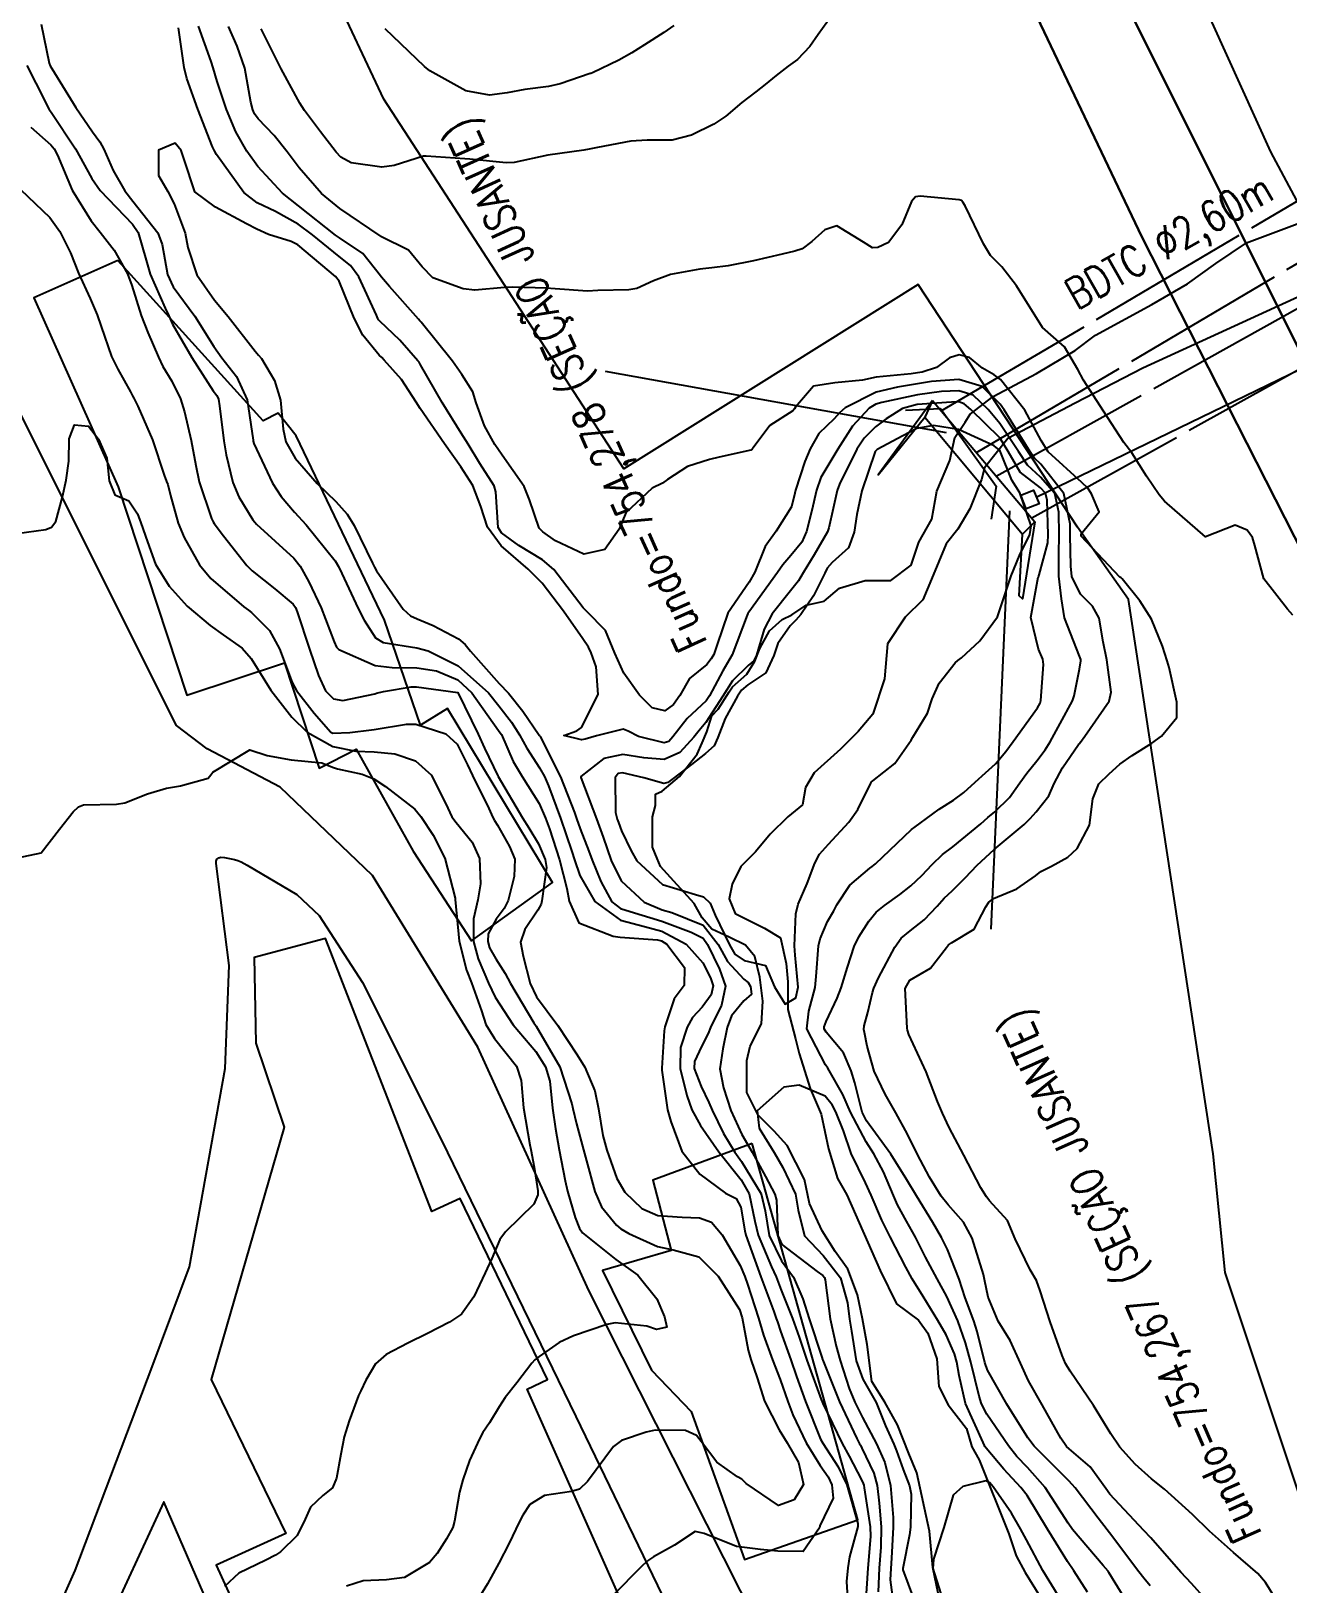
# Model space of a CAD drawing. Header units: metres. Extents: x 318500 to 325275, y 7408834 to 7428799.
# Drawn here: x 321839.4 to 321900.1, y 7422915.6 to 7422990.5 of the extents above; entities that cross this region are included whole.
import ezdxf

# ---------------------------------------------------------------- set-up
doc = ezdxf.new("R2010")
doc.units = ezdxf.units.M
doc.header["$MEASUREMENT"] = 0
doc.linetypes.add('CONTINUO', pattern=[0])
doc.linetypes.add('TRACEJADO', pattern=[8.7, 8, -0.7])
for name, color, linetype in [('ALA', 45, 'Continuous'), ('BUEIRO', 151, 'Continuous'), ('Curvas de Nivel 1m', 11, 'Continuous'), ('Curvas de Nivel 5m', 15, 'Continuous'), ('Divisas', 45, 'Continuous'), ('Edificações', 30, 'Continuous'), ('Hidrografia', 140, 'Continuous'), ('Linha Férrea', 20, 'Continuous'), ('Pontes_Viadutos_Tubos', 190, 'Continuous'), ('Pórticos', 45, 'Continuous'), ('TEXTO', 45, 'Continuous'), ('Vias Primárias', 230, 'Continuous'), ('Vias Secundárias', 230, 'Continuous')]:
    doc.layers.add(name, color=color, linetype=linetype)
doc.styles.add('ROMANS', font='romans', dxfattribs={"height": 0.2})

msp = doc.modelspace()

# ---------------------------------------------------------------- linework, layer by layer
at = {"layer": 'ALA', "linetype": 'CONTINUO'}
for points in [[(321882.908, 7422972.691, 760.403), (321880.275, 7422969.098, 756.426), (321882.542, 7422971.888, 754.625)], [(321887.847, 7422966.838, 759.949), (321887.247, 7422963.12, 757.291), (321887.099, 7422963.258, 754.698)], [(321887.099, 7422963.258, 754.698), (321887.246, 7422966.239, 754.229)]]:
    msp.add_polyline3d(points, dxfattribs=at)
at = {"layer": 'BUEIRO', "linetype": 'TRACEJADO', "flags": 128}
for points in [[(321883.332, 7422972.189), (321904.488, 7422984.657)], [(321885.033, 7422970.174), (321905.644, 7422982.32)], [(321885.987, 7422969.043), (321906.547, 7422980.492)], [(321887.695, 7422967.018), (321907.7, 7422978.159)]]:
    msp.add_lwpolyline(points, dxfattribs=at)
at = {"layer": 'BUEIRO', "linetype": 'CONTINUO'}
for points in [[(321882.908, 7422972.691, 760.403), (321882.542, 7422971.888, 754.625), (321887.246, 7422966.239, 754.229), (321887.847, 7422966.838, 759.949)], [(321882.908, 7422972.691, 760.403), (321887.847, 7422966.838, 759.949)]]:
    msp.add_polyline3d(points, dxfattribs=at)
at = {"layer": 'Curvas de Nivel 1m', "flags": 128}
for points, elevation in [([(321878.425, 7422991.813), (321877.383, 7422990.36), (321876.99, 7422989.775), (321876.392, 7422989.156), (321875.937, 7422988.826), (321875.355, 7422988.385), (321874.822, 7422987.944), (321874.368, 7422987.595), (321873.699, 7422987.071), (321872.929, 7422986.421), (321872.346, 7422986.038), (321871.274, 7422985.507), (321870.338, 7422985.264), (321869.133, 7422985.263), (321868.337, 7422985.212), (321866.737, 7422984.907), (321866.333, 7422984.827), (321866.068, 7422984.778), (321864.33, 7422984.53), (321862.706, 7422984.173), (321862.324, 7422984.172), (321860.57, 7422984.343), (321860.327, 7422984.364), (321858.449, 7422984.488), (321858.328, 7422984.481), (321856.916, 7422984.036), (321856.32, 7422983.958), (321854.826, 7422984.159), (321854.327, 7422984.44), (321854.102, 7422984.672), (321853.354, 7422985.665), (321852.587, 7422986.688), (321852.355, 7422987.043), (321851.453, 7422988.704), (321850.493, 7422990.634)], 761), ([(321839.858, 7422990.858), (321840.25, 7422988.984), (321840.3, 7422988.851), (321840.378, 7422988.713), (321841.539, 7422986.838), (321842.338, 7422985.66), (321842.694, 7422985.185), (321842.896, 7422984.822), (321843.336, 7422983.793), (321843.901, 7422982.806), (321844.293, 7422982.317), (321845.495, 7422980.782), (321845.715, 7422980.229), (321845.966, 7422978.774), (321846.241, 7422978.17), (321847.284, 7422976.759), (321848.198, 7422975.302), (321848.585, 7422974.744), (321849.291, 7422973.843), (321849.807, 7422972.725), (321850.095, 7422970.767), (321850.099, 7422970.721), (321850.138, 7422970.606), (321851.035, 7422968.706), (321851.456, 7422968.052), (321852.096, 7422967.303), (321852.664, 7422966.684), (321854.064, 7422964.942), (321854.223, 7422964.668), (321854.382, 7422964.338), (321855.172, 7422962.653), (321855.467, 7422962.091), (321856.016, 7422961.23), (321856.381, 7422961.002), (321858.011, 7422960.741), (321858.551, 7422960.605), (321859.999, 7422959.873), (321861.462, 7422958.568), (321861.971, 7422957.954), (321862.573, 7422957.165), (321862.964, 7422956.545), (321863.314, 7422955.903), (321863.936, 7422954.951), (321864.177, 7422954.528), (321864.356, 7422954.093), (321864.943, 7422952.52), (321865.487, 7422950.911), (321865.613, 7422950.513), (321865.869, 7422949.751), (321866.604, 7422948.499), (321867.837, 7422947.593), (321869.002, 7422947.293), (321869.829, 7422947.07), (321871.015, 7422946.438), (321871.811, 7422945.536), (321872.189, 7422944.809), (321872.32, 7422944.422), (321872.224, 7422943.993), (321871.784, 7422943.395), (321871.309, 7422942.903), (321871.054, 7422942.437), (321870.736, 7422941.459), (321870.72, 7422940.44), (321871.037, 7422939.127), (321871.285, 7422938.434), (321871.709, 7422937.682), (321872.592, 7422936.416), (321873.67, 7422935.068), (321874.05, 7422934.394), (321874.323, 7422933.066), (321874.482, 7422932.387), (321875.132, 7422930.862), (321875.349, 7422930.374), (321875.6, 7422929.734), (321876.15, 7422928.364), (321876.466, 7422927.466), (321876.844, 7422926.357), (321877.532, 7422924.453), (321877.571, 7422924.349), (321877.609, 7422924.269), (321878.545, 7422922.334), (321878.88, 7422921.716), (321879.483, 7422920.572), (321879.562, 7422920.4), (321879.584, 7422920.318), (321879.602, 7422920.194), (321879.899, 7422918.313), (321879.91, 7422917.846), (321879.779, 7422916.315), (321879.672, 7422914.586)], 758), ([(321896.105, 7422914.798), (321895.415, 7422915.575), (321894.894, 7422916.115), (321893.445, 7422917.772), (321893.116, 7422918.135), (321891.476, 7422919.888), (321891.279, 7422920.163), (321890.522, 7422921.206), (321889.499, 7422922.074), (321889.376, 7422922.191), (321889.109, 7422922.591), (321888.204, 7422924.203), (321887.547, 7422925.353), (321887.149, 7422926.216), (321886.653, 7422927.306), (321886.079, 7422928.233), (321885.597, 7422929.397), (321885.421, 7422930.243), (321885.362, 7422930.496), (321884.818, 7422932.252), (321884.405, 7422933.016), (321883.656, 7422933.852), (321883.327, 7422934.273), (321882.759, 7422935.193), (321882.184, 7422936.285), (321881.705, 7422937.267), (321881.129, 7422938.299), (321880.618, 7422939.196), (321880.092, 7422940.315), (321879.758, 7422941.511), (321879.618, 7422942.173), (321879.587, 7422942.323), (321879.6, 7422942.495), (321879.782, 7422943.141), (321880.011, 7422944.103), (321880.079, 7422944.316), (321880.301, 7422944.809), (321881.083, 7422946.301), (321881.398, 7422946.725), (321881.832, 7422947.08), (321882.5, 7422947.623), (321883.127, 7422948.277), (321883.475, 7422948.654), (321883.861, 7422949.022), (321884.489, 7422949.642), (321885.07, 7422950.252), (321885.888, 7422951.005), (321887.338, 7422952.218), (321887.617, 7422952.502), (321887.909, 7422952.824), (321888.523, 7422953.602), (321888.783, 7422954.201), (321889.18, 7422954.959), (321889.958, 7422956.074), (321890.013, 7422956.135), (321890.053, 7422956.189), (321890.262, 7422956.485), (321891.435, 7422958.168), (321891.54, 7422958.613), (321891.318, 7422960.17), (321891.153, 7422961.043), (321890.956, 7422962.176), (321890.629, 7422962.764), (321890.051, 7422963.334), (321889.628, 7422964.194), (321889.58, 7422964.683), (321889.557, 7422966.195), (321889.559, 7422966.735), (321889.244, 7422968.199), (321888.134, 7422969.612), (321887.833, 7422969.911), (321887.618, 7422970.218), (321886.697, 7422971.697), (321886.362, 7422972.237), (321886.174, 7422972.52), (321885.301, 7422973.367), (321884.184, 7422973.701), (321882.861, 7422973.606), (321882.182, 7422973.492), (321881.214, 7422973.338), (321880.178, 7422973.086), (321878.694, 7422972.342), (321878.42, 7422972.092), (321878.162, 7422971.807), (321877.418, 7422971.09), (321876.993, 7422970.361), (321876.746, 7422969.751), (321876.295, 7422968.368), (321876.26, 7422968.217), (321876.102, 7422967.563), (321875.361, 7422966.381), (321874.823, 7422965.645), (321874.321, 7422964.396), (321874.055, 7422963.921), (321873.02, 7422962.415), (321872.51, 7422960.916), (321872.341, 7422960.425), (321872.223, 7422960.21), (321872.003, 7422959.938), (321871.167, 7422959.264), (321870.704, 7422958.443), (321870.406, 7422958.015), (321869.973, 7422957.705), (321869.366, 7422957.851), (321868.765, 7422958.468), (321867.996, 7422959.522), (321867.573, 7422960.487), (321867.116, 7422961.588), (321866.211, 7422962.507), (321866.033, 7422962.682), (321864.616, 7422964.524), (321864.067, 7422965.004), (321862.934, 7422965.691), (321862.086, 7422966.3), (321861.937, 7422966.562), (321861.818, 7422968.275), (321861.734, 7422968.566), (321861.048, 7422969.655), (321860.477, 7422970.585), (321860.148, 7422971.112), (321859.234, 7422972.599), (321858.188, 7422974.415), (321858.111, 7422974.533), (321858.054, 7422974.612), (321857.186, 7422975.606), (321856.218, 7422976.516), (321856.16, 7422976.582), (321856.126, 7422976.641), (321856.057, 7422976.808), (321855.199, 7422978.656), (321854.8, 7422979.206), (321854.26, 7422979.643), (321852.964, 7422980.683), (321852.278, 7422981.202), (321851.181, 7422981.812), (321850.293, 7422982.236), (321849.651, 7422982.73), (321848.327, 7422984.562), (321848.227, 7422984.751), (321848.144, 7422984.94), (321847.424, 7422986.759), (321846.893, 7422988.244), (321846.762, 7422988.766), (321846.498, 7422990.68)], 758), ([(321899.409, 7422914.939), (321898.979, 7422915.62), (321898.618, 7422916.062), (321897.435, 7422917.07), (321896.286, 7422918.097), (321895.462, 7422918.903), (321894.111, 7422920.124), (321893.485, 7422920.631), (321892.688, 7422921.338), (321891.946, 7422922.153), (321891.51, 7422922.8), (321890.686, 7422924.173), (321889.554, 7422925.817), (321889.335, 7422926.192), (321889.171, 7422926.587), (321888.586, 7422928.2), (321888.104, 7422929.704), (321887.926, 7422930.207), (321887.618, 7422930.724), (321886.893, 7422932.221), (321886.524, 7422933.102), (321885.658, 7422934.056), (321885.572, 7422934.154), (321885.507, 7422934.242), (321885.243, 7422934.67), (321884.414, 7422936.259), (321883.71, 7422937.593), (321883.39, 7422938.273), (321883.151, 7422938.85), (321882.594, 7422940.281), (321881.767, 7422942.081), (321881.699, 7422942.291), (321881.684, 7422942.378), (321881.59, 7422944.293), (321881.804, 7422944.704), (321882.809, 7422945.281), (321883.574, 7422946.272), (321883.684, 7422946.41), (321883.823, 7422946.501), (321884.923, 7422947.164), (321885.489, 7422948.245), (321885.626, 7422948.471), (321885.856, 7422948.64), (321886.982, 7422949.104), (321887.873, 7422949.746), (321888.134, 7422949.95), (321888.659, 7422950.202), (321889.438, 7422950.641), (321889.889, 7422951.065), (321890.488, 7422952.181), (321890.644, 7422953.454), (321890.936, 7422954.175), (321891.436, 7422954.669), (321891.945, 7422955.134), (321892.545, 7422955.557), (321893.491, 7422956.137), (321893.964, 7422956.489), (321894.709, 7422957.386), (321894.707, 7422958.123), (321894.327, 7422959.805), (321894.242, 7422960.128), (321894.02, 7422960.827), (321893.485, 7422962.138), (321892.925, 7422963.024), (321892.059, 7422964.087), (321892.019, 7422964.12), (321891.958, 7422964.162), (321890.089, 7422966.145), (321890.083, 7422966.19), (321890.091, 7422966.245), (321890.962, 7422967.322), (321890.588, 7422968.183), (321890.399, 7422968.462), (321890.125, 7422968.736), (321888.495, 7422970.206), (321888.148, 7422970.758), (321887.362, 7422972.222), (321886.192, 7422973.71), (321885.88, 7422973.929), (321885.318, 7422974.253), (321884.698, 7422974.763), (321884.199, 7422974.896), (321883.727, 7422974.745), (321883.104, 7422974.281), (321882.414, 7422974.061), (321882.187, 7422974.021), (321881.877, 7422973.985), (321880.185, 7422973.812), (321879.529, 7422973.676), (321878.182, 7422973.541), (321877.162, 7422973.378), (321876.284, 7422972.369), (321876.245, 7422972.293), (321876.167, 7422972.19), (321875.058, 7422971.485), (321874.24, 7422970.399), (321874.197, 7422970.342), (321874.138, 7422970.298), (321872.61, 7422969.946), (321872.131, 7422969.838), (321871.07, 7422969.497), (321870.116, 7422968.874), (321869.865, 7422968.702), (321869.368, 7422968.461), (321868.098, 7422967.258), (321867.771, 7422966.485), (321867.077, 7422965.493), (321866.071, 7422965.263), (321864.695, 7422965.909), (321864.087, 7422966.353), (321863.907, 7422966.533), (321863.451, 7422967.887), (321863.188, 7422968.544), (321862.132, 7422970.056), (321861.775, 7422970.565), (321861.265, 7422971.462), (321860.873, 7422972.579), (321860.707, 7422973.113), (321860.184, 7422973.944), (321859.72, 7422974.595), (321858.218, 7422976.475), (321858.152, 7422976.544), (321858.092, 7422976.612), (321856.688, 7422978.189), (321856.299, 7422978.639), (321856.276, 7422978.665), (321856.251, 7422978.701), (321855.397, 7422979.789), (321854.269, 7422980.537), (321854.07, 7422980.672), (321852.291, 7422982.084), (321851.515, 7422982.702), (321850.319, 7422983.983), (321849.791, 7422984.728), (321849.259, 7422985.656), (321848.819, 7422986.743), (321848.37, 7422988.085), (321848.163, 7422988.752), (321848.081, 7422989.057), (321847.464, 7422990.759)], 759), ([(321870.413, 7422990.79), (321869.932, 7422990.457), (321869.005, 7422989.867), (321868.395, 7422989.48), (321867.761, 7422989.117), (321866.486, 7422988.508), (321866.41, 7422988.479), (321866.379, 7422988.472), (321864.922, 7422987.974), (321864.37, 7422987.851), (321863.216, 7422987.698), (321862.365, 7422987.543), (321861.507, 7422987.428), (321860.366, 7422987.644), (321858.629, 7422988.608), (321858.383, 7422988.814), (321856.476, 7422990.639)], 762), ([(321839.166, 7422988.868), (321840.044, 7422987.165), (321840.187, 7422986.852), (321840.243, 7422986.746), (321840.348, 7422986.606), (321841.53, 7422984.838), (321842.309, 7422983.409), (321842.717, 7422982.824), (321844.276, 7422981.204), (321844.554, 7422980.796), (321844.933, 7422979.466), (321845.133, 7422978.787), (321845.854, 7422977.147), (321846.023, 7422976.773), (321846.214, 7422976.38), (321847.138, 7422974.761), (321848.174, 7422973.162), (321848.348, 7422972.923), (321848.432, 7422972.746), (321848.482, 7422972.428), (321848.679, 7422970.742), (321848.803, 7422970.067), (321849.122, 7422968.735), (321849.411, 7422968.038), (321850.092, 7422966.935), (321850.18, 7422966.808), (321850.268, 7422966.717), (321852.066, 7422965.074), (321852.379, 7422964.687), (321852.793, 7422963.938), (321853.384, 7422962.676), (321854.014, 7422961.038), (321854.121, 7422960.779), (321854.246, 7422960.666), (321855.999, 7422959.902), (321856.821, 7422959.804), (321857.998, 7422959.784), (321858.958, 7422959.638), (321859.989, 7422959.208), (321860.668, 7422958.58), (321861.953, 7422956.763), (321862.036, 7422956.644), (321862.086, 7422956.558), (321862.658, 7422955.266), (321863.086, 7422954.543), (321863.911, 7422953.231), (321864.226, 7422952.527), (321864.406, 7422952.013), (321864.895, 7422950.52), (321865.244, 7422949.131), (321865.357, 7422948.515), (321865.834, 7422947.47), (321867.48, 7422946.83), (321867.824, 7422946.779), (321869.626, 7422946.65), (321869.822, 7422946.605), (321870.074, 7422946.447), (321870.929, 7422945.319), (321870.922, 7422944.439), (321870.426, 7422943.808), (321869.974, 7422942.448), (321869.954, 7422942.261), (321869.836, 7422940.449), (321869.834, 7422940.354), (321870.112, 7422938.446), (321870.273, 7422937.883), (321870.809, 7422936.439), (321871.674, 7422935.339), (321872.906, 7422934.411), (321873.419, 7422934.165), (321873.653, 7422933.75), (321873.837, 7422932.592), (321873.886, 7422932.396), (321874.034, 7422931.994), (321874.618, 7422930.385), (321875.251, 7422928.709), (321875.364, 7422928.373), (321875.415, 7422928.209), (321875.574, 7422927.762), (321876.069, 7422926.365), (321876.341, 7422925.569), (321876.773, 7422924.358), (321877.503, 7422922.548), (321877.61, 7422922.348), (321878.357, 7422921.206), (321878.768, 7422920.331), (321879.298, 7422918.476), (321879.303, 7422918.322), (321878.902, 7422916.853), (321878.816, 7422916.329), (321878.747, 7422915.664), (321878.83, 7422914.329)], 759), ([(321893.413, 7422915.462), (321893.106, 7422915.824), (321892.869, 7422916.138), (321891.448, 7422918.018), (321891.34, 7422918.162), (321890.906, 7422918.72), (321889.8, 7422920.185), (321889.653, 7422920.359), (321889.483, 7422920.534), (321887.81, 7422922.207), (321887.506, 7422922.598), (321886.493, 7422924.226), (321885.554, 7422925.868), (321885.428, 7422926.242), (321885.066, 7422927.739), (321884.897, 7422928.25), (321884.487, 7422929.366), (321884.199, 7422930.261), (321883.631, 7422931.695), (321883.345, 7422932.273), (321882.924, 7422933), (321882.128, 7422934.285), (321881.672, 7422935.057), (321880.897, 7422936.302), (321879.714, 7422937.907), (321879.517, 7422938.323), (321879.151, 7422939.745), (321878.98, 7422940.331), (321878.607, 7422941.192), (321877.768, 7422942.195), (321877.67, 7422942.351), (321877.678, 7422942.444), (321877.775, 7422942.701), (321878.297, 7422943.837), (321878.488, 7422944.34), (321878.8, 7422945.325), (321879.13, 7422946.33), (321879.355, 7422946.799), (321879.839, 7422947.558), (321880.182, 7422947.978), (321880.581, 7422948.309), (321881.324, 7422948.832), (321881.865, 7422949.259), (321882.395, 7422949.762), (321882.884, 7422950.28), (321883.392, 7422950.768), (321883.889, 7422951.135), (321885.243, 7422952.25), (321885.586, 7422952.564), (321885.909, 7422952.837), (321886.624, 7422953.525), (321887.126, 7422954.222), (321887.456, 7422954.699), (321887.946, 7422955.297), (321888.345, 7422955.816), (321888.584, 7422956.204), (321889.073, 7422957.095), (321889.659, 7422958.193), (321889.744, 7422958.432), (321890.003, 7422959.722), (321890.074, 7422960.124), (321890.071, 7422960.189), (321890.012, 7422960.345), (321889.273, 7422962.198), (321889.141, 7422963.107), (321889.001, 7422964.201), (321889.001, 7422965.276), (321889.03, 7422966.201), (321889.012, 7422967.295), (321888.807, 7422968.203), (321888.128, 7422968.996), (321887.488, 7422969.574), (321887.06, 7422970.226), (321886.16, 7422971.579), (321885.596, 7422972.249), (321884.864, 7422972.943), (321884.179, 7422973.162), (321883.334, 7422973.123), (321882.177, 7422972.964), (321880.454, 7422972.597), (321880.172, 7422972.512), (321879.847, 7422972.325), (321879.041, 7422971.452), (321878.329, 7422970.347), (321878.137, 7422970.022), (321877.518, 7422968.964), (321877.298, 7422968.358), (321877.086, 7422967.375), (321876.828, 7422966.363), (321876.59, 7422965.857), (321876.073, 7422965.211), (321875.678, 7422964.763), (321875.414, 7422964.38), (321874.041, 7422962.474), (321873.992, 7422962.401), (321873.964, 7422962.326), (321873.234, 7422960.412), (321872.781, 7422959.636), (321872.144, 7422958.428), (321871.978, 7422958.189), (321871.067, 7422957.341), (321870.364, 7422956.446), (321870.174, 7422956.23), (321869.956, 7422956.164), (321868.707, 7422956.469), (321868.206, 7422956.72), (321867.963, 7422956.813), (321866.676, 7422956.499), (321866.127, 7422956.338), (321865.957, 7422956.314), (321865.105, 7422956.519), (321865.727, 7422956.747), (321865.964, 7422956.901), (321866.767, 7422958.498), (321866.67, 7422959.83), (321866.424, 7422960.504), (321866.288, 7422960.781), (321866.017, 7422961.175), (321865.08, 7422962.519), (321864.05, 7422963.872), (321863.375, 7422964.54), (321862.077, 7422965.665), (321861.423, 7422966.57), (321861.1, 7422967.575), (321860.714, 7422968.581), (321860.123, 7422969.484), (321859.339, 7422970.598), (321858.165, 7422972.302), (321857.975, 7422972.613), (321857.258, 7422973.701), (321856.432, 7422974.636), (321856.313, 7422974.759), (321856.194, 7422974.879), (321855.4, 7422975.845), (321854.972, 7422976.659), (321854.247, 7422978.455), (321854.085, 7422978.672), (321852.265, 7422980.201), (321851.94, 7422980.369), (321850.85, 7422980.711), (321850.274, 7422980.957), (321849.782, 7422981.223), (321848.289, 7422982.027), (321847.29, 7422982.76), (321846.763, 7422984.326), (321846.617, 7422984.767), (321846.333, 7422985.112), (321845.535, 7422984.782), (321845.534, 7422983.559), (321845.977, 7422982.775), (321846.291, 7422982.179), (321846.81, 7422980.765), (321846.948, 7422980.078), (321847.378, 7422978.759), (321848.232, 7422977.538), (321848.89, 7422976.74), (321850.195, 7422975.068), (321850.358, 7422974.883), (321850.496, 7422974.715), (321851.127, 7422973.653), (321851.415, 7422972.701), (321851.548, 7422971.3), (321851.68, 7422970.697), (321852.128, 7422969.899), (321853.2, 7422968.679), (321854.101, 7422967.807), (321854.642, 7422967.208), (321854.984, 7422966.657), (321855.863, 7422964.843), (321855.961, 7422964.641), (321856.057, 7422964.472), (321857.348, 7422962.62), (321857.704, 7422962.292), (321858.025, 7422962.147), (321858.801, 7422961.824), (321860.016, 7422961.18), (321860.331, 7422960.903), (321860.592, 7422960.581), (321861.987, 7422959.029), (321862.426, 7422958.553), (321863.12, 7422957.695), (321863.917, 7422956.531), (321863.934, 7422956.505), (321863.959, 7422956.46), (321864.949, 7422954.52), (321865.613, 7422952.805), (321865.713, 7422952.512), (321865.895, 7422952.01), (321866.309, 7422950.929), (321866.476, 7422950.501), (321866.894, 7422949.465), (321867.427, 7422948.486), (321867.845, 7422948.156), (321868.305, 7422948.011), (321869.837, 7422947.553), (321871.249, 7422947.016), (321871.825, 7422946.733), (321872.043, 7422946.427), (321872.622, 7422945.231), (321872.918, 7422944.413), (321872.714, 7422943.488), (321872.191, 7422942.424), (321872.067, 7422942.124), (321871.756, 7422941.497), (321871.406, 7422940.772), (321871.401, 7422940.433), (321871.731, 7422939.572), (321872.103, 7422938.803), (321872.268, 7422938.422), (321872.816, 7422937.301), (321873.362, 7422936.405), (321873.683, 7422935.95), (321874.626, 7422934.386), (321874.832, 7422933.562), (321875.02, 7422932.379), (321875.622, 7422931.149), (321876.198, 7422930.364), (321876.643, 7422929.311), (321876.943, 7422928.356), (321877.562, 7422926.507), (321877.601, 7422926.39), (321877.61, 7422926.349), (321877.638, 7422926.27), (321878.42, 7422924.337), (321879.258, 7422922.57), (321879.384, 7422922.322), (321879.425, 7422922.247), (321879.498, 7422922.111), (321880.072, 7422920.897), (321880.228, 7422920.309), (321880.328, 7422919.446), (321880.431, 7422918.305), (321880.418, 7422917.322), (321880.332, 7422916.306), (321880.278, 7422915.176)], 757), ([(321838.869, 7422982.871), (321840.28, 7422981.518), (321840.766, 7422980.845), (321841.274, 7422979.826), (321841.668, 7422978.836), (321842.232, 7422977.621), (321842.574, 7422976.825), (321842.769, 7422976.264), (321843.268, 7422974.814), (321843.574, 7422974.2), (321844.173, 7422973.115), (321844.28, 7422972.907), (321844.336, 7422972.798), (321844.535, 7422972.424), (321845.234, 7422970.784), (321845.809, 7422969.081), (321845.924, 7422968.773), (321845.973, 7422968.636), (321846.103, 7422968.103), (321846.481, 7422966.766), (321846.775, 7422966.068), (321847.509, 7422964.756), (321848.05, 7422964.089), (321849.653, 7422962.726), (321849.873, 7422962.567), (321850.027, 7422962.454), (321850.894, 7422961.582), (321851.379, 7422960.699), (321851.986, 7422959.073), (321852.197, 7422958.688), (321853.05, 7422957.593), (321853.858, 7422956.671), (321853.95, 7422956.632), (321854.765, 7422956.658), (321855.809, 7422956.785), (321855.952, 7422956.806), (321857.51, 7422957.063), (321857.957, 7422957.055), (321859.403, 7422956.595), (321859.945, 7422956.094), (321860.453, 7422955.1), (321860.697, 7422954.578), (321861.477, 7422952.996), (321861.671, 7422952.563), (321861.756, 7422952.419), (321861.896, 7422952.187), (321862.486, 7422951.151), (321862.736, 7422950.547), (321862.703, 7422949.712), (321862.418, 7422948.551), (321862.228, 7422948.17), (321861.836, 7422947.655), (321861.456, 7422946.935), (321861.432, 7422946.566), (321861.519, 7422946.266), (321861.812, 7422945.727), (321862.274, 7422945.023), (321862.523, 7422944.549), (321863.66, 7422942.644), (321863.741, 7422942.53), (321863.769, 7422942.485), (321864.907, 7422940.518), (321865.496, 7422938.738), (321865.542, 7422938.512), (321865.709, 7422937.765), (321866.055, 7422936.505), (321866.198, 7422935.986), (321866.594, 7422934.496), (321866.916, 7422933.755), (321867.644, 7422932.866), (321867.856, 7422932.691), (321868.236, 7422932.471), (321869.631, 7422931.85), (321870.39, 7422931.681), (321871.624, 7422931.341), (321872.553, 7422930.416), (321873.586, 7422928.801), (321873.721, 7422928.398), (321874.01, 7422926.838), (321874.137, 7422926.391), (321874.435, 7422925.499), (321874.792, 7422924.381), (321875.509, 7422922.993), (321875.885, 7422922.366), (321876.442, 7422921.409), (321876.684, 7422920.358), (321876.219, 7422919.612), (321875.465, 7422919.338), (321873.905, 7422920.394), (321873.702, 7422920.616), (321873.483, 7422920.728), (321872.498, 7422921.423), (321871.743, 7422922.426), (321871.504, 7422922.712), (321870.984, 7422922.959), (321869.508, 7422922.972), (321869.083, 7422922.879), (321867.883, 7422922.474), (321867.497, 7422922.182), (321866.24, 7422920.499), (321865.857, 7422920.122), (321865.473, 7422920.011), (321864.168, 7422919.825), (321863.463, 7422919.382), (321863.123, 7422918.867), (321862.952, 7422918.537), (321862.46, 7422917.519), (321861.969, 7422916.552), (321861.41, 7422915.557), (321861.033, 7422914.934)], 761), ([(321892.161, 7422914.902), (321891.419, 7422916.103), (321891.4, 7422916.141), (321891.385, 7422916.161), (321891.151, 7422916.437), (321889.662, 7422918.187), (321889.454, 7422918.489), (321888.341, 7422920.201), (321887.49, 7422921.18), (321886.982, 7422921.705), (321886.57, 7422922.224), (321885.523, 7422923.74), (321885.265, 7422924.244), (321885.157, 7422924.624), (321884.76, 7422926.252), (321884.506, 7422927.192), (321884.13, 7422928.262), (321883.597, 7422929.434), (321883.136, 7422930.275), (321882.57, 7422931.336), (321882.081, 7422932.286), (321881.648, 7422933.065), (321881.215, 7422933.856), (321881.02, 7422934.3), (321880.533, 7422935.451), (321880.073, 7422936.314), (321879.699, 7422936.894), (321878.939, 7422938.332), (321878.572, 7422939.181), (321877.924, 7422940.347), (321877.854, 7422940.46), (321877.744, 7422940.615), (321876.836, 7422942.359), (321876.939, 7422943.202), (321877.242, 7422944.356), (321877.281, 7422944.879), (321877.401, 7422946.354), (321877.474, 7422946.705), (321877.838, 7422947.534), (321878.135, 7422948.056), (321878.29, 7422948.343), (321878.908, 7422949.29), (321879.877, 7422950.115), (321879.999, 7422950.197), (321880.148, 7422950.316), (321881.897, 7422951.978), (321882.073, 7422952.113), (321882.312, 7422952.286), (321883.225, 7422952.962), (321883.917, 7422953.39), (321884.416, 7422953.769), (321884.959, 7422954.255), (321885.472, 7422954.712), (321885.944, 7422955.14), (321886.444, 7422955.741), (321886.806, 7422956.227), (321887.976, 7422957.859), (321888.107, 7422958.08), (321888.145, 7422958.208), (321888.265, 7422959.948), (321888.232, 7422960.208), (321888.017, 7422960.69), (321887.647, 7422962.216), (321888.016, 7422964.167), (321888.033, 7422964.21), (321888.041, 7422964.23), (321888.061, 7422964.28), (321888.471, 7422965.819), (321888.499, 7422966.206), (321888.45, 7422967.871), (321888.368, 7422968.208), (321888.123, 7422968.465), (321887.142, 7422969.236), (321886.567, 7422970.234), (321886.15, 7422970.883), (321884.762, 7422972.261), (321884.442, 7422972.534), (321884.174, 7422972.622), (321883.831, 7422972.615), (321882.172, 7422972.493), (321881.451, 7422972.301), (321880.674, 7422971.8), (321880.157, 7422971.423), (321879.603, 7422970.874), (321879.255, 7422970.333), (321878.422, 7422968.644), (321878.31, 7422968.347), (321878.27, 7422968.195), (321878.107, 7422967.48), (321877.904, 7422966.539), (321877.836, 7422966.353), (321877.198, 7422965.233), (321876.667, 7422964.364), (321876.433, 7422963.989), (321876.051, 7422963.495), (321875.169, 7422962.383), (321874.772, 7422961.646), (321874.407, 7422960.394), (321874.278, 7422960.123), (321874.002, 7422959.894), (321873.248, 7422959.154), (321872.782, 7422958.418), (321871.967, 7422957.148), (321871.639, 7422956.758), (321871.375, 7422956.436), (321870.699, 7422955.692), (321869.944, 7422955.358), (321868.968, 7422955.442), (321867.947, 7422955.602), (321867.038, 7422955.399), (321865.93, 7422954.539), (321865.917, 7422954.524), (321865.93, 7422954.484), (321866.686, 7422952.498), (321867.008, 7422951.61), (321867.397, 7422950.487), (321867.865, 7422949.504), (321868.987, 7422948.463), (321869.845, 7422948.101), (321870.321, 7422947.967), (321871.834, 7422947.358), (321872.554, 7422946.419), (321873.008, 7422945.608), (321873.803, 7422944.747), (321874.001, 7422944.596), (321874.113, 7422944.395), (321874.167, 7422944.022), (321873.79, 7422943.709), (321873.207, 7422942.98), (321872.998, 7422942.412), (321872.781, 7422941.388), (321872.639, 7422940.417), (321872.815, 7422939.498), (321873.165, 7422938.408), (321873.703, 7422937.25), (321874.204, 7422936.392), (321874.835, 7422935.22), (321875.295, 7422934.375), (321875.366, 7422934.084), (321875.439, 7422932.373), (321875.634, 7422931.937), (321877.33, 7422930.637), (321877.611, 7422930.443), (321877.688, 7422930.349), (321877.717, 7422930.239), (321877.965, 7422928.344), (321878.262, 7422927.035), (321878.447, 7422926.337), (321878.883, 7422924.987), (321879.158, 7422924.326), (321879.519, 7422923.589), (321880.204, 7422922.309), (321880.605, 7422921.417), (321880.87, 7422920.299), (321881, 7422918.754), (321881.005, 7422918.297), (321880.926, 7422916.799), (321880.886, 7422916.298), (321880.867, 7422915.75), (321881.06, 7422914.295)], 756), ([(321838.69, 7422966.262), (321840.084, 7422966.456), (321840.367, 7422966.566), (321840.58, 7422966.845), (321840.9, 7422968.044), (321841.076, 7422968.84), (321841.206, 7422969.757), (321841.215, 7422970.839), (321841.479, 7422971.508), (321842.149, 7422971.45), (321842.635, 7422970.823), (321843.038, 7422969.905), (321843.148, 7422968.814), (321843.429, 7422968.136), (321844.1, 7422967.847), (321844.515, 7422967.215), (321844.678, 7422966.791), (321844.998, 7422965.865), (321845.385, 7422964.78), (321846.044, 7422963.726), (321846.913, 7422962.761), (321848.021, 7422961.825), (321848.656, 7422961.38), (321849.569, 7422960.727), (321850.003, 7422960.226), (321850.95, 7422958.705), (321851.961, 7422957.404), (321852.708, 7422956.682), (321853.943, 7422955.989), (321855.052, 7422955.764), (321855.941, 7422955.724), (321856.948, 7422955.633), (321857.937, 7422955.293), (321858.712, 7422954.602), (321859.495, 7422953.006), (321859.703, 7422952.592), (321859.897, 7422952.322), (321860.676, 7422951.366), (321861.028, 7422950.573), (321861.073, 7422949.361), (321860.956, 7422948.573), (321860.748, 7422947.665), (321860.739, 7422946.576), (321860.971, 7422945.732), (321861.467, 7422944.565), (321861.79, 7422943.88), (321862.662, 7422942.547), (321863.751, 7422941.257), (321864.225, 7422940.525), (321864.427, 7422939.829), (321864.561, 7422938.522), (321864.704, 7422937.521), (321864.884, 7422936.518), (321865.161, 7422935.021), (321865.277, 7422934.514), (321865.647, 7422933.246), (321865.855, 7422932.72), (321866.011, 7422932.504), (321867.621, 7422931.211), (321868.669, 7422930.464), (321869.593, 7422929.321), (321869.971, 7422928.446), (321870.073, 7422927.947), (321869.574, 7422927.83), (321869.114, 7422927.996), (321867.577, 7422928.16), (321867.172, 7422928.082), (321865.57, 7422927.53), (321864.874, 7422927.21), (321863.907, 7422926.527), (321863.71, 7422926.376), (321863.555, 7422926.212), (321862.826, 7422925.255), (321862.263, 7422924.549), (321861.98, 7422924.096), (321861.512, 7422923.329), (321861.2, 7422922.868), (321861.023, 7422922.565), (321860.552, 7422921.507), (321860.219, 7422920.573), (321860.059, 7422919.987), (321859.828, 7422918.576), (321859.742, 7422918.281), (321859.437, 7422917.735), (321858.985, 7422917.028), (321858.618, 7422916.592), (321857.413, 7422915.868), (321856.539, 7422915.751), (321855.411, 7422915.699), (321854.605, 7422915.451)], 762), ([(321837.865, 7422950.424), (321839.87, 7422950.85), (321840.744, 7422951.985), (321841.416, 7422952.835), (321841.662, 7422953.074), (321841.905, 7422953.168), (321843.506, 7422953.206), (321843.907, 7422953.269), (321845.005, 7422953.692), (321845.918, 7422953.978), (321846.6, 7422954.083), (321847.926, 7422954.461), (321848.053, 7422954.623), (321848.149, 7422954.747), (321849.941, 7422955.828), (321850.777, 7422955.546), (321851.936, 7422955.335), (321853.414, 7422955.197), (321853.933, 7422954.986), (321854.169, 7422954.903), (321855.363, 7422954.649), (321855.927, 7422954.427), (321856.499, 7422954.054), (321857.905, 7422952.965), (321858.197, 7422952.607), (321858.787, 7422951.705), (321859.354, 7422950.595), (321859.851, 7422948.664), (321859.861, 7422948.59), (321860.046, 7422946.587), (321860.409, 7422945.184), (321860.648, 7422944.577), (321861.134, 7422943.215), (321861.343, 7422942.566), (321861.76, 7422941.882), (321862.818, 7422940.544), (321863.049, 7422939.857), (321863.156, 7422938.538), (321863.468, 7422936.759), (321863.512, 7422936.533), (321863.677, 7422935.672), (321863.852, 7422934.528), (321863.855, 7422934.331), (321863.654, 7422933.882), (321862.281, 7422932.55), (321862.006, 7422932.183), (321861.62, 7422931.257), (321861.402, 7422930.774), (321861.298, 7422930.565), (321860.757, 7422929.408), (321860.163, 7422928.581), (321859.576, 7422928.185), (321858.521, 7422927.65), (321857.566, 7422927.176), (321856.532, 7422926.625), (321856.009, 7422926.177), (321855.541, 7422925.392), (321855.296, 7422924.88), (321855.192, 7422924.643), (321854.74, 7422923.419), (321854.502, 7422922.65), (321854.327, 7422921.817), (321854.126, 7422920.654), (321853.931, 7422920.198), (321853.467, 7422919.818), (321852.872, 7422919.255), (321852.619, 7422918.672), (321852.228, 7422917.889), (321851.426, 7422917.108), (321851.183, 7422916.934), (321850.719, 7422916.701), (321849.414, 7422916.076), (321848.714, 7422915.42)], 763), ([(321889.401, 7422914.287), (321888.229, 7422916.202), (321887.442, 7422917.688), (321887.162, 7422918.214), (321886.715, 7422918.967), (321885.83, 7422920.235), (321885.67, 7422920.426), (321885.483, 7422920.533), (321884.374, 7422920.257), (321883.904, 7422919.833), (321883.45, 7422918.27), (321882.956, 7422916.746), (321882.93, 7422916.275), (321883.323, 7422914.349)], 754)]:
    msp.add_lwpolyline(points, dxfattribs=dict(at, elevation=elevation))
at = {"layer": 'Curvas de Nivel 5m', "flags": 128}
for points, elevation in [([(321900.312, 7422962.326), (321900.045, 7422962.607), (321898.905, 7422964.072), (321898.474, 7422965.687), (321898.352, 7422966.077), (321898.095, 7422966.436), (321897.524, 7422966.663), (321896.09, 7422966.11), (321894.115, 7422967.829), (321893.855, 7422968.143), (321893.24, 7422969.038), (321892.534, 7422970.156), (321892.148, 7422970.666), (321891.161, 7422972.175), (321890.192, 7422973.678), (321889.916, 7422974.193), (321889.288, 7422975.276), (321888.22, 7422976.22), (321886.964, 7422978.233), (321886.259, 7422979.143), (321885.708, 7422979.692), (321885.363, 7422980.254), (321884.476, 7422982.088), (321884.367, 7422982.269), (321884.301, 7422982.341), (321884.191, 7422982.382), (321882.304, 7422982.56), (321882.081, 7422982.515), (321881.887, 7422982.296), (321881.419, 7422981.167), (321880.776, 7422980.312), (321880.268, 7422980.076), (321880.007, 7422980.064), (321879.58, 7422980.33), (321878.282, 7422981.117), (321877.708, 7422980.927), (321877.075, 7422980.362), (321876.615, 7422980.018), (321876.265, 7422979.895), (321875.645, 7422979.76), (321874.26, 7422979.429), (321873.038, 7422979.198), (321872.257, 7422979.1), (321871.668, 7422979.024), (321870.253, 7422978.771), (321869.435, 7422978.462), (321868.627, 7422978.092), (321868.243, 7422978.027), (321866.75, 7422977.995), (321866.242, 7422977.976), (321864.683, 7422978.086), (321864.244, 7422978.118), (321862.634, 7422978.165), (321862.244, 7422978.15), (321860.808, 7422978.015), (321860.242, 7422978.087), (321858.78, 7422978.605), (321858.255, 7422979.142), (321857.599, 7422979.955), (321856.27, 7422980.615), (321856.252, 7422980.622), (321856.233, 7422980.641), (321854.289, 7422981.953), (321853.409, 7422982.679), (321852.319, 7422983.925), (321851.743, 7422984.699), (321851.113, 7422985.484), (321850.346, 7422986.284), (321850.163, 7422986.538), (321850.084, 7422986.724), (321849.994, 7422987.086), (321849.702, 7422988.73), (321849.337, 7422989.795), (321848.915, 7422990.742)], 760), ([(321839.363, 7422985.887), (321840.332, 7422985.03), (321840.491, 7422984.848), (321840.645, 7422984.527), (321841.362, 7422982.839), (321842.278, 7422981.357), (321842.715, 7422980.823), (321843.389, 7422979.941), (321844.04, 7422978.803), (321844.242, 7422978.248), (321844.694, 7422976.793), (321845.019, 7422975.977), (321845.527, 7422974.78), (321845.742, 7422974.333), (321846.178, 7422973.615), (321846.596, 7422972.766), (321846.786, 7422972.138), (321847.111, 7422970.76), (321847.329, 7422969.551), (321847.502, 7422968.756), (321848.092, 7422966.991), (321848.166, 7422966.824), (321848.213, 7422966.748), (321848.67, 7422966.153), (321849.79, 7422964.724), (321850.056, 7422964.463), (321851.15, 7422963.597), (321852.033, 7422962.859), (321852.146, 7422962.689), (321852.223, 7422962.493), (321852.817, 7422960.682), (321853.255, 7422959.413), (321853.589, 7422958.674), (321853.974, 7422958.279), (321854.43, 7422958.206), (321855.978, 7422958.533), (321856.063, 7422958.555), (321856.396, 7422958.634), (321857.73, 7422958.867), (321857.984, 7422958.867), (321859.98, 7422958.59), (321860.963, 7422956.575), (321861.276, 7422955.903), (321861.919, 7422954.56), (321861.93, 7422954.54), (321863.113, 7422952.542), (321863.418, 7422952.06), (321863.888, 7422951.286), (321864.199, 7422950.527), (321864.262, 7422950.138), (321864.042, 7422948.528), (321864.005, 7422948.371), (321863.843, 7422948.084), (321863.219, 7422947.149), (321863.005, 7422946.542), (321863.143, 7422945.869), (321863.479, 7422944.535), (321863.79, 7422943.893), (321864.814, 7422942.52), (321865.749, 7422941.102), (321866.116, 7422940.504), (321866.598, 7422939.366), (321866.778, 7422938.494), (321866.994, 7422937.198), (321867.183, 7422936.488), (321867.67, 7422935.131), (321868.049, 7422934.474), (321868.877, 7422933.686), (321869.649, 7422933.344), (321870.823, 7422933.263), (321871.648, 7422933.235), (321872.239, 7422933.014), (321872.749, 7422932.413), (321873.618, 7422930.922), (321873.84, 7422930.397), (321873.973, 7422930.026), (321874.502, 7422928.386), (321874.745, 7422927.556), (321875.178, 7422926.376), (321875.546, 7422925.429), (321875.922, 7422924.366), (321876.166, 7422923.718), (321876.802, 7422922.357), (321877.489, 7422921.274), (321877.86, 7422920.721), (321878.043, 7422920.342), (321878.114, 7422919.697), (321877.468, 7422918.35), (321877.466, 7422918.334), (321877.449, 7422918.255), (321876.664, 7422917.125), (321875.431, 7422917.126), (321874.601, 7422917.214), (321873.434, 7422917.361), (321871.887, 7422917.979), (321871.445, 7422918.078), (321870.446, 7422917.429), (321869.426, 7422916.852), (321869.184, 7422916.693), (321868.912, 7422916.458), (321867.404, 7422914.923)], 760), ([(321890.396, 7422915.161), (321889.735, 7422916.185), (321889.427, 7422916.636), (321888.459, 7422918.2), (321887.474, 7422919.828), (321887.173, 7422920.215), (321886.357, 7422921.095), (321885.499, 7422922.111), (321885.438, 7422922.18), (321885.413, 7422922.241), (321885.358, 7422922.386), (321884.504, 7422924.255), (321884.2, 7422925.61), (321884.079, 7422926.262), (321883.963, 7422926.663), (321883.573, 7422927.583), (321883.156, 7422928.274), (321882.448, 7422929.431), (321881.929, 7422930.287), (321881.618, 7422930.841), (321880.854, 7422932.302), (321880.455, 7422933.115), (321879.951, 7422934.316), (321879.669, 7422934.922), (321878.976, 7422936.331), (321878.608, 7422937.435), (321878.233, 7422938.342), (321878.066, 7422938.688), (321877.728, 7422939.107), (321876.463, 7422939.632), (321875.732, 7422939.543), (321874.442, 7422938.389), (321874.541, 7422937.554), (321875.26, 7422936.376), (321875.679, 7422935.652), (321876.296, 7422934.364), (321876.423, 7422933.591), (321876.722, 7422932.359), (321877.626, 7422931.409), (321878.466, 7422930.337), (321878.796, 7422929.128), (321878.896, 7422928.33), (321878.994, 7422927.748), (321879.227, 7422926.325), (321879.547, 7422925.441), (321880.19, 7422924.31), (321880.632, 7422923.184), (321881.035, 7422922.297), (321881.173, 7422921.971), (321881.488, 7422921.079), (321881.803, 7422920.287), (321881.874, 7422919.886), (321881.846, 7422918.286), (321881.801, 7422917.93), (321881.476, 7422916.289), (321881.471, 7422916.238), (321882.198, 7422914.282)], 755)]:
    msp.add_lwpolyline(points, dxfattribs=dict(at, elevation=elevation))
at = {"layer": 'Curvas de Nivel 5m', "elevation": 755, "flags": 128}
msp.add_lwpolyline([(321886.167, 7422970.24), (321886.141, 7422970.286), (321885.888, 7422970.5), (321884.155, 7422971.289), (321882.957, 7422971.483), (321882.156, 7422971.344), (321881.466, 7422970.985), (321880.231, 7422970.319), (321880.139, 7422970.227), (321879.501, 7422968.329), (321879.254, 7422967.181), (321879.124, 7422966.334), (321878.842, 7422965.575), (321878.068, 7422964.868), (321877.827, 7422964.589), (321877.705, 7422964.354), (321877.155, 7422963.253), (321876.544, 7422962.365), (321876.313, 7422962.09), (321876.032, 7422961.804), (321875.444, 7422960.953), (321875.25, 7422960.381), (321874.852, 7422959.533), (321873.988, 7422958.957), (321873.683, 7422958.706), (321873.489, 7422958.407), (321872.897, 7422957.344), (321872.541, 7422956.421), (321872.359, 7422956.018), (321871.948, 7422955.651), (321871.267, 7422955.11), (321870.384, 7422954.445), (321870.128, 7422954.247), (321869.926, 7422954.195), (321868.963, 7422954.465), (321867.933, 7422954.708), (321867.734, 7422954.682), (321867.585, 7422954.485), (321867.599, 7422952.79), (321867.679, 7422952.483), (321867.737, 7422952.321), (321867.894, 7422951.916), (321868.355, 7422950.943), (321868.624, 7422950.469), (321869.863, 7422949.318), (321871.458, 7422948.832), (321871.854, 7422948.718), (321872.163, 7422948.425), (321872.419, 7422947.843), (321873.102, 7422946.411), (321873.365, 7422945.956), (321873.812, 7422945.648), (321874.84, 7422945.414), (321875.279, 7422944.378), (321875.788, 7422943.546), (321876.309, 7422943.848), (321876.416, 7422944.364), (321876.271, 7422945.91), (321876.242, 7422946.366), (321876.312, 7422947.897), (321876.421, 7422948.364), (321876.853, 7422949.372), (321877.221, 7422950.357), (321877.453, 7422950.786), (321877.889, 7422951.275), (321878.873, 7422952.335), (321879.298, 7422952.94), (321879.928, 7422954.217), (321879.968, 7422954.281), (321880.019, 7422954.319), (321881.086, 7422955.16), (321881.877, 7422956.291), (321881.961, 7422956.433), (321882.669, 7422957.587), (321882.892, 7422958.281), (321883.222, 7422959.047), (321884.006, 7422960.028), (321884.136, 7422960.14), (321884.3, 7422960.266), (321885.192, 7422961.083), (321886.04, 7422962.24), (321886.704, 7422964.23), (321887.1, 7422965.199), (321887.604, 7422966.217), (321887.678, 7422966.634), (321887.116, 7422968.225), (321886.732, 7422968.837)], close=True, dxfattribs=at)
at = {"layer": 'Divisas'}
msp.add_lwpolyline([(321982.888, 7422745.937), (321975.44, 7422771.955), (321970.752, 7422788.531), (321965.741, 7422805.526), (321962.547, 7422817.126), (321957.16, 7422825.327), (321952.527, 7422832.125), (321938.024, 7422853.725), (321928.923, 7422867.291), (321925.087, 7422870.99), (321920.76, 7422876.203), (321911.583, 7422891.152), (321906.206, 7422903.734), (321903.949, 7422909.877), (321897.037, 7422930.587), (321896.452, 7422936.323), (321892.376, 7422963.087), (321889.907, 7422966.571), (321882.22, 7422978.292), (321868.004, 7422969.391), (321856.418, 7422987.243), (321853.853, 7422992.698), (321849.675, 7423001.125)], dxfattribs=at)
at = {"layer": 'Edificações'}
for points in [[(321843.567, 7422979.448), (321839.517, 7422977.641), (321843.588, 7422968.516), (321846.899, 7422958.464), (321851.613, 7422960.017), (321853.289, 7422954.93), (321855.073, 7422955.861), (321857.827, 7422950.935), (321860.648, 7422946.598), (321864.554, 7422949.417), (321859.49, 7422957.816), (321858.188, 7422957.021), (321856.451, 7422962.084), (321852.181, 7422970.987), (321851.315, 7422972.073), (321850.591, 7422971.711)], [(321874.2, 7422936.81), (321869.401, 7422935.039), (321870.287, 7422931.644), (321866.965, 7422930.685), (321869.329, 7422925.876), (321871.249, 7422923.883), (321873.833, 7422916.725), (321879.296, 7422918.644)]]:
    msp.add_lwpolyline(points, close=True, dxfattribs=at)
for points in [[(321868.542, 7422913.227), (321863.327, 7422924.954), (321864.316, 7422925.428), (321860.104, 7422934.153), (321858.726, 7422933.54), (321853.594, 7422946.717), (321850.148, 7422945.799), (321850.224, 7422941.66), (321851.603, 7422937.604), (321848.08, 7422925.418), (321851.679, 7422917.983), (321848.309, 7422916.452), (321849.917, 7422912.932)], [(321848.845, 7422912.473), (321845.783, 7422919.514), (321843.407, 7422914.373)]]:
    msp.add_lwpolyline(points, dxfattribs=at)
at = {"layer": 'Hidrografia'}
for points in [[(321883.326, 7422915.074), (321882.928, 7422916.349), (321882.768, 7422918.103), (321882.149, 7422920.918), (321881.762, 7422921.846), (321881.221, 7422923.239), (321880.601, 7422924.322), (321879.982, 7422925.328), (321879.75, 7422927.107), (321879.518, 7422928.345), (321879.286, 7422929.506), (321878.821, 7422930.743), (321878.202, 7422931.595), (321877.583, 7422932.6), (321876.963, 7422933.915), (321876.731, 7422935.076), (321875.881, 7422936.718), (321875.261, 7422937.414), (321874.487, 7422938.188), (321873.946, 7422939.271), (321873.946, 7422940.818), (321874.1, 7422941.515), (321874.642, 7422942.598), (321874.72, 7422943.681), (321874.565, 7422944.841), (321874.333, 7422945.847), (321873.868, 7422946.389), (321873.094, 7422946.776), (321872.243, 7422947.162), (321871.778, 7422947.704), (321871.391, 7422948.4), (321869.766, 7422950.197), (321869.612, 7422950.584), (321869.379, 7422951.125), (321869.379, 7422951.59), (321869.379, 7422952.595), (321869.534, 7422953.137), (321869.534, 7422953.679), (321869.844, 7422953.833), (321870.695, 7422954.53), (321871.547, 7422955.613), (321871.779, 7422956.154), (321872.011, 7422956.696), (321872.243, 7422957.469), (321872.553, 7422957.779), (321873.095, 7422958.63), (321873.249, 7422958.862), (321873.946, 7422959.481), (321874.333, 7422960.1), (321874.565, 7422960.719), (321875.03, 7422961.57), (321875.649, 7422962.111), (321876.113, 7422962.343), (321876.81, 7422962.808), (321877.681, 7422963.007), (321878.423, 7422963.624), (321879.658, 7422963.995), (321880.894, 7422963.995), (321881.882, 7422964.736), (321882.253, 7422965.847), (321882.871, 7422966.958), (321883.118, 7422968.317), (321883.735, 7422969.799), (321883.982, 7422970.91), (321884.477, 7422971.651), (321884.724, 7422972.022), (321885.836, 7422972.886), (321887.936, 7422973.997), (321889.789, 7422975.109), (321890.778, 7422975.85), (321893.496, 7422977.332), (321895.226, 7422978.32), (321896.585, 7422979.308), (321898.067, 7422980.295), (321901.032, 7422981.407)], [(321901.908, 7422978.309), (321893.058, 7422974.256), (321889.8, 7422972.557), (321886.542, 7422970.858), (321885.409, 7422969.443), (321885.268, 7422968.876), (321884.701, 7422967.461), (321884.135, 7422966.47), (321883.568, 7422965.762), (321882.86, 7422964.063), (321882.435, 7422963.072), (321881.585, 7422962.223), (321880.735, 7422960.949), (321880.594, 7422959.25), (321880.027, 7422957.551), (321879.319, 7422956.702), (321879.177, 7422956.56), (321878.469, 7422955.852), (321877.195, 7422954.72), (321876.77, 7422954.012), (321876.628, 7422953.163), (321875.92, 7422952.596), (321875.07, 7422951.747), (321874.362, 7422950.898), (321873.654, 7422950.19), (321873.229, 7422949.34), (321873.087, 7422948.632), (321873.37, 7422947.925), (321874.22, 7422947.5), (321874.787, 7422947.217), (321875.573, 7422946.751), (321875.839, 7422945.509), (321875.928, 7422944.622), (321875.928, 7422943.824), (321875.928, 7422943.292), (321876.283, 7422941.873), (321876.46, 7422941.163), (321876.992, 7422939.478), (321877.525, 7422938.236), (321877.88, 7422936.551), (321878.323, 7422935.132), (321878.767, 7422934.334), (321880.372, 7422930.678), (321881.171, 7422929.082), (321882.236, 7422928.284), (321882.679, 7422927.663), (321883.123, 7422926.421), (321883.212, 7422925.091), (321883.655, 7422924.204), (321884.543, 7422923.051), (321884.809, 7422922.164), (321885.164, 7422921.543), (321886.589, 7422917.971), (321886.944, 7422916.907), (321887.387, 7422916.109), (321888.097, 7422914.956)]]:
    msp.add_lwpolyline(points, dxfattribs=at)
at = {"layer": 'Linha Férrea'}
for points in [[(321625.181, 7423540.483), (321646.79, 7423496.959), (321893.02, 7422980.599), (321927.568, 7422912.57), (321960.071, 7422844.091), (321960.071, 7422844.091), (322054.8, 7422642.247, -0.028698), (322111.168, 7422494.248), (322140.246, 7422392.292, 0.177815), (322346.493, 7422099.021)], [(322346.493, 7422099.021, -0.177815), (322140.246, 7422392.292), (322111.168, 7422494.248, 0.028698), (322054.8, 7422642.247), (321960.071, 7422844.091), (321960.071, 7422844.091), (321927.568, 7422912.57), (321893.02, 7422980.599), (321646.79, 7423496.959), (321625.181, 7423540.483, -0.08675)], [(321634.288, 7423531.029), (321649.189, 7423501.212), (321891.508, 7422993.323), (321931.636, 7422913.121), (321963.221, 7422846.706), (322059.233, 7422642.556), (322059.233, 7422642.556, -0.026965), (322115.311, 7422495.115), (322143.825, 7422393.254, 0.177055), (322348.62, 7422102.056)], [(322348.62, 7422102.056, -0.177055), (322143.825, 7422393.254), (322115.311, 7422495.115, 0.026965), (322059.233, 7422642.556), (322059.233, 7422642.556), (321963.221, 7422846.706), (321931.636, 7422913.121), (321891.508, 7422993.323), (321649.189, 7423501.212), (321634.288, 7423531.029, -0.065289)]]:
    msp.add_lwpolyline(points, format="xyb", dxfattribs=at)
at = {"layer": 'Pontes_Viadutos_Tubos'}
msp.add_lwpolyline([(321881.598, 7422972.23), (321883.294, 7422972.301), (321885.98, 7422968.558), (321885.739, 7422966.968)], dxfattribs=at)
at = {"layer": 'Pórticos'}
msp.add_lwpolyline([(321887.917, 7422968.029), (321902.814, 7422975.241)], dxfattribs=at)
msp.add_lwpolyline([(321887.435, 7422967.452), (321887.171, 7422968.119), (321887.785, 7422968.362), (321888.049, 7422967.695)], close=True, dxfattribs=at)
at = {"layer": 'TEXTO', "linetype": 'CONTINUO'}
for points in [[(321883.586, 7422971.124, 0), (321867.115, 7422974.087, 0)], [(321886.618, 7422967.361, 0), (321885.718, 7422947.166, 0)]]:
    msp.add_polyline3d(points, dxfattribs=at)
at = {"layer": 'Vias Primárias'}
for points in [[(323715.644, 7420145.548, 0), (323709.04, 7420132.939)], [(323831.088, 7420001.787, 0), (323833.844, 7420008.443, 0.220888)], [(321895.433, 7422875.289, -0.209674), (321892.639, 7422877.616), (321890.535, 7422881.831), (321876.088, 7422910.377), (321866.304, 7422929.722), (321860.949, 7422941.474), (321855.87, 7422949.749), (321851.411, 7422954.021), (321847.88, 7422955.878), (321846.393, 7422956.993), (321837.771, 7422974.195), (321827.06, 7422996.544), (321814.851, 7423022.574), (321796.872, 7423061.604), (321779.78, 7423097.638)], [(321830.344, 7422864.053), (321827.841, 7422880.44, -0.103303), (321829.956, 7422890.241), (321833.033, 7422897.16), (321841.511, 7422916.207), (321845.228, 7422926.035), (321847.021, 7422930.865), (321848.744, 7422940.43), (321848.935, 7422945.404), (321848.319, 7422950.334, -0.522715), (321848.543, 7422950.633, -0.125492), (321849.814, 7422950.26), (321852.207, 7422948.839), (321853.283, 7422947.831), (321855.379, 7422944.594), (321859.189, 7422936.977), (321865.675, 7422923.63), (321874.267, 7422905.889), (321881.799, 7422891.259), (321889.14, 7422875.88)]]:
    msp.add_lwpolyline(points, format="xyb", dxfattribs=at)
at = {"layer": 'Vias Secundárias'}
msp.add_lwpolyline([(321892.929, 7422998.587), (321899.232, 7422984.697), (321904.373, 7422975.062), (321910.29, 7422963.594), (321914.421, 7422965.777), (321906.657, 7422979.228), (321898.42, 7422995.527)], dxfattribs=at)

# ---------------------------------------------------------------- texts
at = {"layer": 'TEXTO', "style": 'ROMANS', "width": 0.8}
for s, rotation, p in [('Fundo=754,278 (SEÇÃO JUSANTE)', 114.17678, (321872.051, 7422961.004)), ('BDTC Ø2,60m', 29.40771, (321889.87, 7422977.031)), ('Fundo=754,267 (SEÇÃO JUSANTE)', 114.17678, (321898.824, 7422917.977))]:
    msp.add_text(s, height=1.5, rotation=rotation, dxfattribs=at).set_placement(p)

doc.saveas('drawing.dxf')
